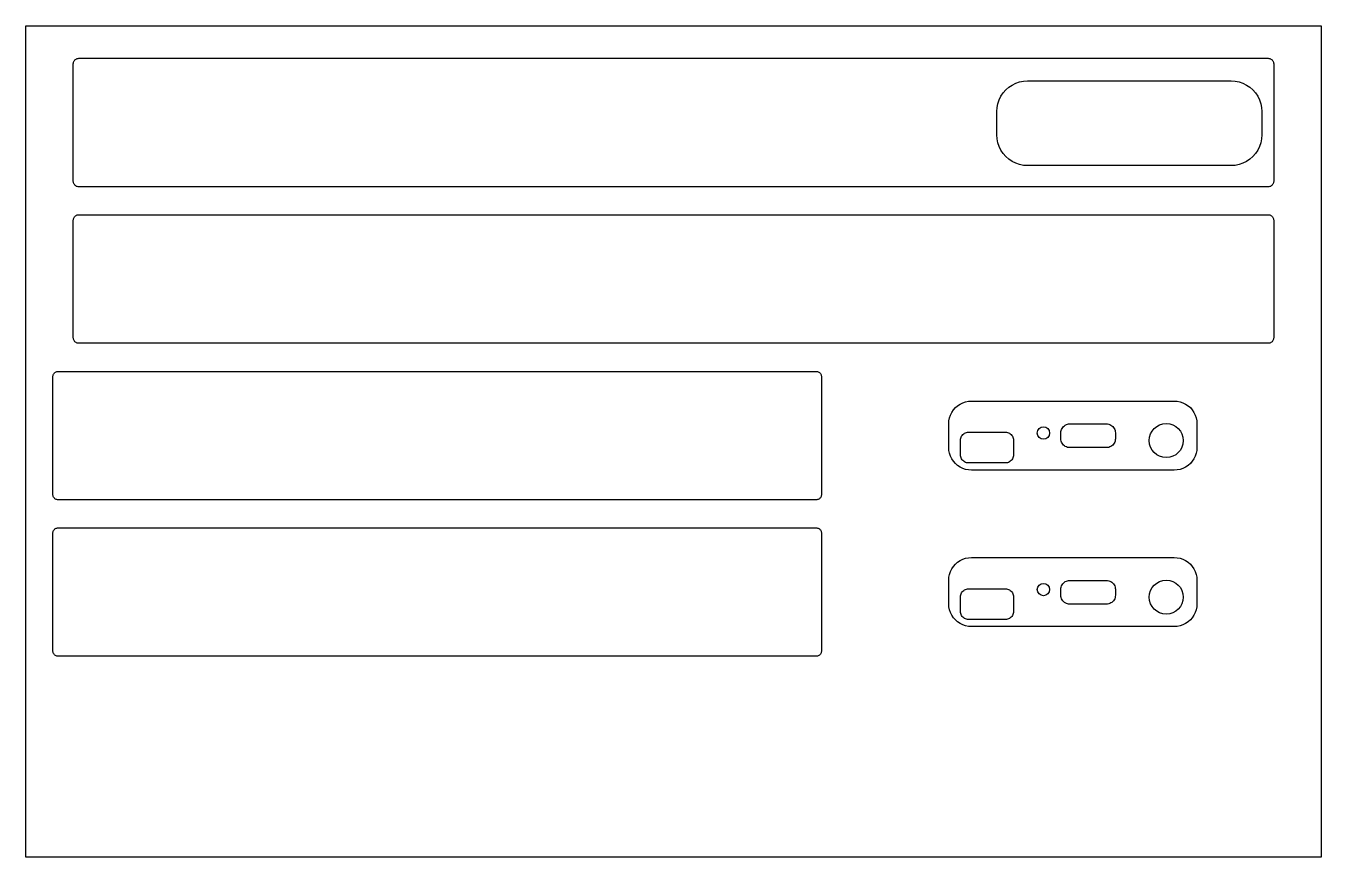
# Model space of a CAD drawing. Header units: millimetres. Extents: x 0 to 240, y 0 to 154.
import ezdxf

# ---------------------------------------------------------------- set-up
doc = ezdxf.new("R2010")
doc.units = ezdxf.units.MM

msp = doc.modelspace()

# ---------------------------------------------------------------- linework, layer by layer
at = {"layer": 'ALIGN_FRAME', "color": 5}
msp.add_lwpolyline([(0, 154), (240, 154), (240, 0), (0, 0)], close=True, dxfattribs=at)
at = {"layer": 'CUT', "color": 1}
for points in [[(8.7877, 147), (8.7962, 147.1305), (8.8217, 147.2588), (8.8638, 147.3827), (8.9216, 147.5), (8.9943, 147.6088), (9.0805, 147.7071), (9.1789, 147.7934), (9.2877, 147.866), (9.405, 147.9239), (9.5288, 147.9659), (9.6571, 147.9914), (9.7877, 148), (230.2123, 148), (230.3429, 147.9914), (230.4712, 147.9659), (230.595, 147.9239), (230.7123, 147.866), (230.8211, 147.7934), (230.9195, 147.7071), (231.0057, 147.6088), (231.0784, 147.5), (231.1362, 147.3827), (231.1783, 147.2588), (231.2038, 147.1305), (231.2123, 147), (231.2123, 125.2), (231.2038, 125.0695), (231.1783, 124.9412), (231.1362, 124.8173), (231.0784, 124.7), (231.0057, 124.5912), (230.9195, 124.4929), (230.8211, 124.4066), (230.7123, 124.334), (230.595, 124.2761), (230.4712, 124.2341), (230.3429, 124.2086), (230.2123, 124.2), (9.7877, 124.2), (9.6571, 124.2086), (9.5288, 124.2341), (9.405, 124.2761), (9.2877, 124.334), (9.1789, 124.4066), (9.0805, 124.4929), (8.9943, 124.5912), (8.9216, 124.7), (8.8638, 124.8173), (8.8217, 124.9412), (8.7962, 125.0695), (8.7877, 125.2)], [(179.9123, 138.115), (179.9611, 138.859), (180.1066, 139.5903), (180.3462, 140.2963), (180.676, 140.965), (181.0902, 141.5849), (181.5818, 142.1455), (182.1424, 142.6371), (182.7623, 143.0513), (183.431, 143.3811), (184.1371, 143.6208), (184.8683, 143.7662), (185.6123, 143.815), (223.3123, 143.815), (224.0563, 143.7662), (224.7876, 143.6208), (225.4936, 143.3811), (226.1623, 143.0513), (226.7823, 142.6371), (227.3429, 142.1455), (227.8345, 141.5849), (228.2487, 140.965), (228.5785, 140.2963), (228.8181, 139.5903), (228.9636, 138.859), (229.0123, 138.115), (229.0123, 133.815), (228.9636, 133.071), (228.8181, 132.3397), (228.5785, 131.6337), (228.2487, 130.965), (227.8345, 130.3451), (227.3429, 129.7845), (226.7823, 129.2929), (226.1623, 128.8787), (225.4936, 128.5489), (224.7876, 128.3092), (224.0563, 128.1638), (223.3123, 128.115), (185.6123, 128.115), (184.8683, 128.1638), (184.1371, 128.3092), (183.431, 128.5489), (182.7623, 128.8787), (182.1424, 129.2929), (181.5818, 129.7845), (181.0902, 130.3451), (180.676, 130.965), (180.3462, 131.6337), (180.1066, 132.3397), (179.9611, 133.071), (179.9123, 133.815)], [(8.7877, 118), (8.7962, 118.1305), (8.8217, 118.2588), (8.8638, 118.3827), (8.9216, 118.5), (8.9943, 118.6088), (9.0805, 118.7071), (9.1789, 118.7934), (9.2877, 118.866), (9.405, 118.9239), (9.5288, 118.9659), (9.6571, 118.9914), (9.7877, 119), (230.2123, 119), (230.3429, 118.9914), (230.4712, 118.9659), (230.595, 118.9239), (230.7123, 118.866), (230.8211, 118.7934), (230.9195, 118.7071), (231.0057, 118.6088), (231.0784, 118.5), (231.1362, 118.3827), (231.1783, 118.2588), (231.2038, 118.1305), (231.2123, 118), (231.2123, 96.2), (231.2038, 96.0695), (231.1783, 95.9412), (231.1362, 95.8173), (231.0784, 95.7), (231.0057, 95.5912), (230.9195, 95.4929), (230.8211, 95.4066), (230.7123, 95.334), (230.595, 95.2761), (230.4712, 95.2341), (230.3429, 95.2086), (230.2123, 95.2), (9.7877, 95.2), (9.6571, 95.2086), (9.5288, 95.2341), (9.405, 95.2761), (9.2877, 95.334), (9.1789, 95.4066), (9.0805, 95.4929), (8.9943, 95.5912), (8.9216, 95.7), (8.8638, 95.8173), (8.8217, 95.9412), (8.7962, 96.0695), (8.7877, 96.2)], [(5, 89), (5.0086, 89.1305), (5.0341, 89.2588), (5.0761, 89.3827), (5.134, 89.5), (5.2066, 89.6088), (5.2929, 89.7071), (5.3912, 89.7934), (5.5, 89.866), (5.6173, 89.9239), (5.7412, 89.9659), (5.8695, 89.9914), (6, 90), (146.4247, 90), (146.5552, 89.9914), (146.6835, 89.9659), (146.8074, 89.9239), (146.9247, 89.866), (147.0335, 89.7934), (147.1318, 89.7071), (147.218, 89.6088), (147.2907, 89.5), (147.3486, 89.3827), (147.3906, 89.2588), (147.4161, 89.1305), (147.4247, 89), (147.4247, 67.2), (147.4161, 67.0695), (147.3906, 66.9412), (147.3486, 66.8173), (147.2907, 66.7), (147.218, 66.5912), (147.1318, 66.4929), (147.0335, 66.4066), (146.9247, 66.334), (146.8074, 66.2761), (146.6835, 66.2341), (146.5552, 66.2086), (146.4247, 66.2), (6, 66.2), (5.8695, 66.2086), (5.7412, 66.2341), (5.6173, 66.2761), (5.5, 66.334), (5.3912, 66.4066), (5.2929, 66.4929), (5.2066, 66.5912), (5.134, 66.7), (5.0761, 66.8173), (5.0341, 66.9412), (5.0086, 67.0695), (5, 67.2)], [(171, 80.3), (171.0359, 80.8482), (171.1431, 81.387), (171.3197, 81.9073), (171.5627, 82.4), (171.8679, 82.8568), (172.2302, 83.2698), (172.6432, 83.6321), (173.1, 83.9373), (173.5927, 84.1803), (174.113, 84.3569), (174.6518, 84.4641), (175.2, 84.5), (212.8, 84.5), (213.3482, 84.4641), (213.887, 84.3569), (214.4073, 84.1803), (214.9, 83.9373), (215.3568, 83.6321), (215.7698, 83.2698), (216.1321, 82.8568), (216.4373, 82.4), (216.6803, 81.9073), (216.8569, 81.387), (216.9641, 80.8482), (217, 80.3), (217, 75.9), (216.9641, 75.3518), (216.8569, 74.813), (216.6803, 74.2927), (216.4373, 73.8), (216.1321, 73.3432), (215.7698, 72.9302), (215.3568, 72.5679), (214.9, 72.2627), (214.4073, 72.0197), (213.887, 71.8431), (213.3482, 71.7359), (212.8, 71.7), (175.2, 71.7), (174.6518, 71.7359), (174.113, 71.8431), (173.5927, 72.0197), (173.1, 72.2627), (172.6432, 72.5679), (172.2302, 72.9302), (171.8679, 73.3432), (171.5627, 73.8), (171.3197, 74.2927), (171.1431, 74.813), (171.0359, 75.3518), (171, 75.9)], [(191.78, 78.61), (191.7941, 78.8254), (191.8362, 79.0371), (191.9056, 79.2414), (192.0011, 79.435), (192.121, 79.6145), (192.2633, 79.7767), (192.4255, 79.919), (192.605, 80.0389), (192.7986, 80.1344), (193.0029, 80.2038), (193.2146, 80.2459), (193.43, 80.26), (200.23, 80.26), (200.4454, 80.2459), (200.6571, 80.2038), (200.8614, 80.1344), (201.055, 80.0389), (201.2345, 79.919), (201.3967, 79.7767), (201.539, 79.6145), (201.6589, 79.435), (201.7544, 79.2414), (201.8238, 79.0371), (201.8659, 78.8254), (201.88, 78.61), (201.88, 77.51), (201.8659, 77.2946), (201.8238, 77.0829), (201.7544, 76.8786), (201.6589, 76.685), (201.539, 76.5055), (201.3967, 76.3433), (201.2345, 76.201), (201.055, 76.0811), (200.8614, 75.9856), (200.6571, 75.9162), (200.4454, 75.8741), (200.23, 75.86), (193.43, 75.86), (193.2146, 75.8741), (193.0029, 75.9162), (192.7986, 75.9856), (192.605, 76.0811), (192.4255, 76.201), (192.2633, 76.3433), (192.121, 76.5055), (192.0011, 76.685), (191.9056, 76.8786), (191.8362, 77.0829), (191.7941, 77.2946), (191.78, 77.51)], [(173.19, 77.22), (173.2028, 77.4158), (173.2411, 77.6082), (173.3042, 77.794), (173.391, 77.97), (173.5, 78.1331), (173.6293, 78.2807), (173.7769, 78.41), (173.94, 78.519), (174.116, 78.6058), (174.3018, 78.6689), (174.4942, 78.7072), (174.69, 78.72), (181.49, 78.72), (181.6858, 78.7072), (181.8782, 78.6689), (182.064, 78.6058), (182.24, 78.519), (182.4031, 78.41), (182.5507, 78.2807), (182.68, 78.1331), (182.789, 77.97), (182.8758, 77.794), (182.9389, 77.6082), (182.9772, 77.4158), (182.99, 77.22), (182.99, 74.52), (182.9772, 74.3242), (182.9389, 74.1318), (182.8758, 73.946), (182.789, 73.77), (182.68, 73.6069), (182.5507, 73.4593), (182.4031, 73.33), (182.24, 73.221), (182.064, 73.1342), (181.8782, 73.0711), (181.6858, 73.0328), (181.49, 73.02), (174.69, 73.02), (174.4942, 73.0328), (174.3018, 73.0711), (174.116, 73.1342), (173.94, 73.221), (173.7769, 73.33), (173.6293, 73.4593), (173.5, 73.6069), (173.391, 73.77), (173.3042, 73.946), (173.2411, 74.1318), (173.2028, 74.3242), (173.19, 74.52)], [(5, 60), (5.0086, 60.1305), (5.0341, 60.2588), (5.0761, 60.3827), (5.134, 60.5), (5.2066, 60.6088), (5.2929, 60.7071), (5.3912, 60.7934), (5.5, 60.866), (5.6173, 60.9239), (5.7412, 60.9659), (5.8695, 60.9914), (6, 61), (146.4247, 61), (146.5552, 60.9914), (146.6835, 60.9659), (146.8074, 60.9239), (146.9247, 60.866), (147.0335, 60.7934), (147.1318, 60.7071), (147.218, 60.6088), (147.2907, 60.5), (147.3486, 60.3827), (147.3906, 60.2588), (147.4161, 60.1305), (147.4247, 60), (147.4247, 38.2), (147.4161, 38.0695), (147.3906, 37.9412), (147.3486, 37.8173), (147.2907, 37.7), (147.218, 37.5912), (147.1318, 37.4929), (147.0335, 37.4066), (146.9247, 37.334), (146.8074, 37.2761), (146.6835, 37.2341), (146.5552, 37.2086), (146.4247, 37.2), (6, 37.2), (5.8695, 37.2086), (5.7412, 37.2341), (5.6173, 37.2761), (5.5, 37.334), (5.3912, 37.4066), (5.2929, 37.4929), (5.2066, 37.5912), (5.134, 37.7), (5.0761, 37.8173), (5.0341, 37.9412), (5.0086, 38.0695), (5, 38.2)], [(171, 51.3), (171.0359, 51.8482), (171.1431, 52.387), (171.3197, 52.9073), (171.5627, 53.4), (171.8679, 53.8568), (172.2302, 54.2698), (172.6432, 54.6321), (173.1, 54.9373), (173.5927, 55.1803), (174.113, 55.3569), (174.6518, 55.4641), (175.2, 55.5), (212.8, 55.5), (213.3482, 55.4641), (213.887, 55.3569), (214.4073, 55.1803), (214.9, 54.9373), (215.3568, 54.6321), (215.7698, 54.2698), (216.1321, 53.8568), (216.4373, 53.4), (216.6803, 52.9073), (216.8569, 52.387), (216.9641, 51.8482), (217, 51.3), (217, 46.9), (216.9641, 46.3518), (216.8569, 45.813), (216.6803, 45.2927), (216.4373, 44.8), (216.1321, 44.3432), (215.7698, 43.9302), (215.3568, 43.5679), (214.9, 43.2627), (214.4073, 43.0197), (213.887, 42.8431), (213.3482, 42.7359), (212.8, 42.7), (175.2, 42.7), (174.6518, 42.7359), (174.113, 42.8431), (173.5927, 43.0197), (173.1, 43.2627), (172.6432, 43.5679), (172.2302, 43.9302), (171.8679, 44.3432), (171.5627, 44.8), (171.3197, 45.2927), (171.1431, 45.813), (171.0359, 46.3518), (171, 46.9)], [(191.78, 49.61), (191.7941, 49.8254), (191.8362, 50.0371), (191.9056, 50.2414), (192.0011, 50.435), (192.121, 50.6145), (192.2633, 50.7767), (192.4255, 50.919), (192.605, 51.0389), (192.7986, 51.1344), (193.0029, 51.2038), (193.2146, 51.2459), (193.43, 51.26), (200.23, 51.26), (200.4454, 51.2459), (200.6571, 51.2038), (200.8614, 51.1344), (201.055, 51.0389), (201.2345, 50.919), (201.3967, 50.7767), (201.539, 50.6145), (201.6589, 50.435), (201.7544, 50.2414), (201.8238, 50.0371), (201.8659, 49.8254), (201.88, 49.61), (201.88, 48.51), (201.8659, 48.2946), (201.8238, 48.0829), (201.7544, 47.8786), (201.6589, 47.685), (201.539, 47.5055), (201.3967, 47.3433), (201.2345, 47.201), (201.055, 47.0811), (200.8614, 46.9856), (200.6571, 46.9162), (200.4454, 46.8741), (200.23, 46.86), (193.43, 46.86), (193.2146, 46.8741), (193.0029, 46.9162), (192.7986, 46.9856), (192.605, 47.0811), (192.4255, 47.201), (192.2633, 47.3433), (192.121, 47.5055), (192.0011, 47.685), (191.9056, 47.8786), (191.8362, 48.0829), (191.7941, 48.2946), (191.78, 48.51)], [(173.19, 48.22), (173.2028, 48.4158), (173.2411, 48.6082), (173.3042, 48.794), (173.391, 48.97), (173.5, 49.1331), (173.6293, 49.2807), (173.7769, 49.41), (173.94, 49.519), (174.116, 49.6058), (174.3018, 49.6689), (174.4942, 49.7072), (174.69, 49.72), (181.49, 49.72), (181.6858, 49.7072), (181.8782, 49.6689), (182.064, 49.6058), (182.24, 49.519), (182.4031, 49.41), (182.5507, 49.2807), (182.68, 49.1331), (182.789, 48.97), (182.8758, 48.794), (182.9389, 48.6082), (182.9772, 48.4158), (182.99, 48.22), (182.99, 45.52), (182.9772, 45.3242), (182.9389, 45.1318), (182.8758, 44.946), (182.789, 44.77), (182.68, 44.6069), (182.5507, 44.4593), (182.4031, 44.33), (182.24, 44.221), (182.064, 44.1342), (181.8782, 44.0711), (181.6858, 44.0328), (181.49, 44.02), (174.69, 44.02), (174.4942, 44.0328), (174.3018, 44.0711), (174.116, 44.1342), (173.94, 44.221), (173.7769, 44.33), (173.6293, 44.4593), (173.5, 44.6069), (173.391, 44.77), (173.3042, 44.946), (173.2411, 45.1318), (173.2028, 45.3242), (173.19, 45.52)]]:
    msp.add_lwpolyline(points, close=True, dxfattribs=at)
for centre, radius in [((188.55, 78.57), 1.15), ((211.31, 77.17), 3.15), ((188.55, 49.57), 1.15), ((211.31, 48.17), 3.15)]:
    msp.add_circle(centre, radius, dxfattribs=at)

doc.saveas('drawing.dxf')
